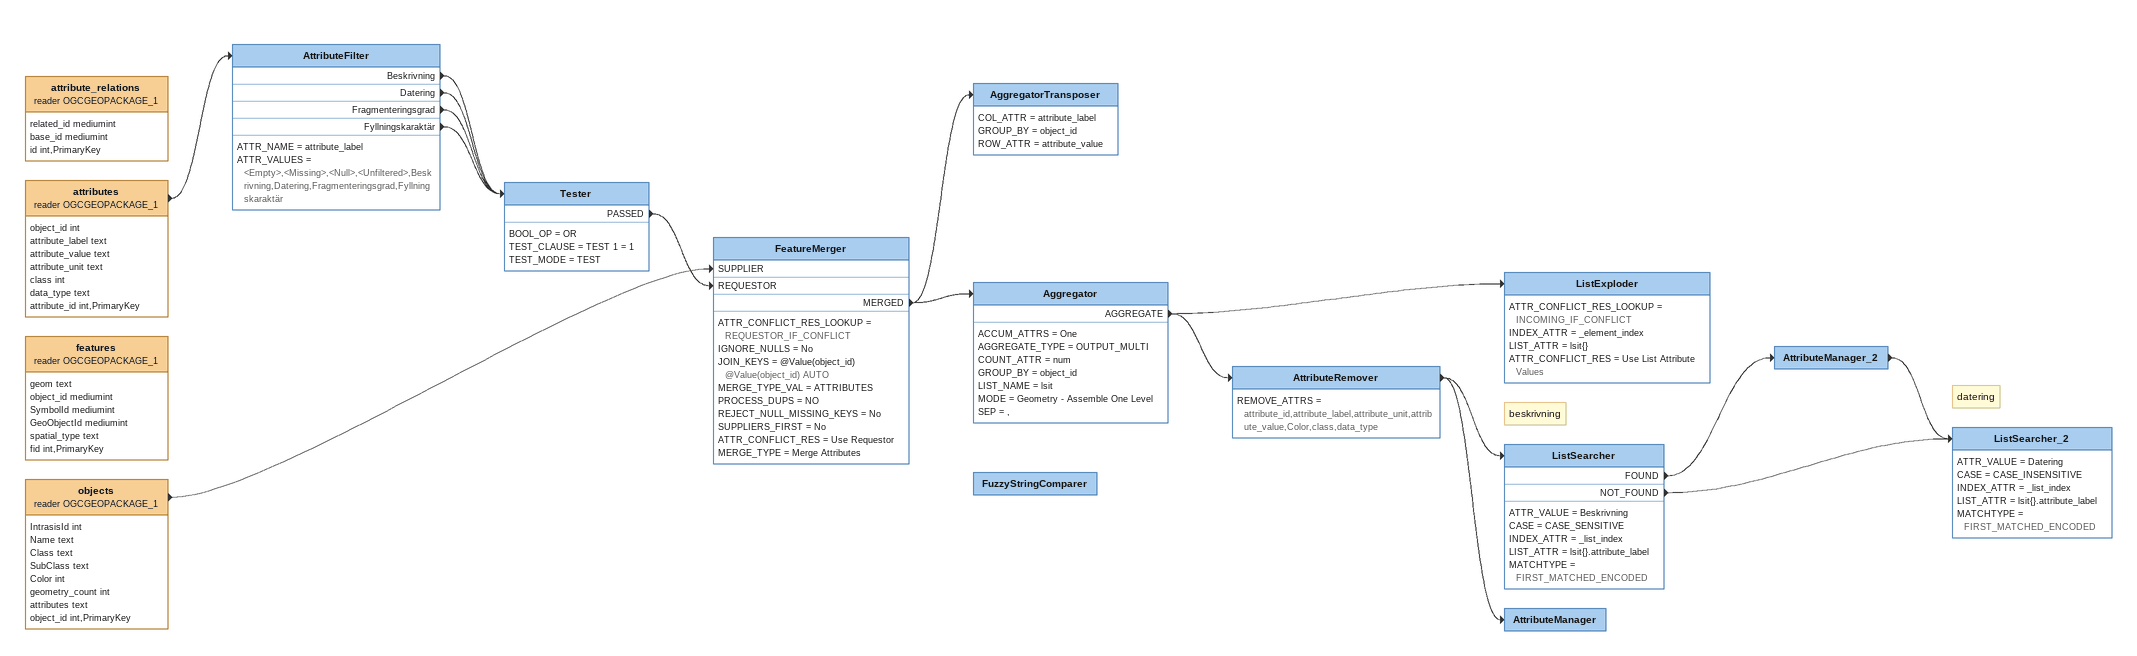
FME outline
attribute_relations (reader OGCGEOPACKAGE_1)
    attributes: related_id mediumint, base_id mediumint, id int,PrimaryKey
attributes (reader OGCGEOPACKAGE_1)
    attributes: object_id int, attribute_label text, attribute_value text, attribute_unit text, class int, data_type text, attribute_id int,PrimaryKey
    -> AttributeFilter
AttributeFilter
    ATTR_NAME = attribute_label
    ATTR_VALUES = <Empty>,<Missing>,<Null>,<Unfiltered>,Beskrivning,Datering,Fragmenteringsgrad,Fyllningskaraktär
    Beskrivning -> Tester
    Datering -> Tester
    Fragmenteringsgrad -> Tester
    Fyllningskaraktär -> Tester
Tester
    BOOL_OP = OR
    TEST_CLAUSE = TEST 1 = 1
    TEST_MODE = TEST
    PASSED -> FeatureMerger [REQUESTOR]
features (reader OGCGEOPACKAGE_1)
    attributes: geom text, object_id mediumint, SymbolId mediumint, GeoObjectId mediumint, spatial_type text, fid int,PrimaryKey
objects (reader OGCGEOPACKAGE_1)
    attributes: IntrasisId int, Name text, Class text, SubClass text, Color int, geometry_count int, attributes text, object_id int,PrimaryKey
    -> FeatureMerger [SUPPLIER]
FeatureMerger
    ATTR_CONFLICT_RES_LOOKUP = REQUESTOR_IF_CONFLICT
    IGNORE_NULLS = No
    JOIN_KEYS = @Value(object_id) @Value(object_id) AUTO
    MERGE_TYPE_VAL = ATTRIBUTES
    PROCESS_DUPS = NO
    REJECT_NULL_MISSING_KEYS = No
    SUPPLIERS_FIRST = No
    ATTR_CONFLICT_RES = Use Requestor
    MERGE_TYPE = Merge Attributes
    MERGED -> Aggregator
    MERGED -> AggregatorTransposer
AggregatorTransposer
    COL_ATTR = attribute_label
    GROUP_BY = object_id
    ROW_ATTR = attribute_value
Aggregator
    ACCUM_ATTRS = One
    AGGREGATE_TYPE = OUTPUT_MULTI
    COUNT_ATTR = num
    GROUP_BY = object_id
    LIST_NAME = lsit
    MODE = Geometry - Assemble One Level
    SEP = ,
    AGGREGATE -> ListExploder
    AGGREGATE -> AttributeRemover
ListExploder
    ATTR_CONFLICT_RES_LOOKUP = INCOMING_IF_CONFLICT
    INDEX_ATTR = _element_index
    LIST_ATTR = lsit{}
    ATTR_CONFLICT_RES = Use List Attribute Values
AttributeRemover
    REMOVE_ATTRS = attribute_id,attribute_label,attribute_unit,attribute_value,Color,class,data_type
    -> AttributeManager
    -> ListSearcher
Note: beskrivning
ListSearcher
    ATTR_VALUE = Beskrivning
    CASE = CASE_SENSITIVE
    INDEX_ATTR = _list_index
    LIST_ATTR = lsit{}.attribute_label
    MATCHTYPE = FIRST_MATCHED_ENCODED
    FOUND -> AttributeManager_2
    NOT_FOUND -> ListSearcher_2
AttributeManager_2
    -> ListSearcher_2
Note: datering
ListSearcher_2
    ATTR_VALUE = Datering
    CASE = CASE_INSENSITIVE
    INDEX_ATTR = _list_index
    LIST_ATTR = lsit{}.attribute_label
    MATCHTYPE = FIRST_MATCHED_ENCODED
AttributeManager
FuzzyStringComparer
